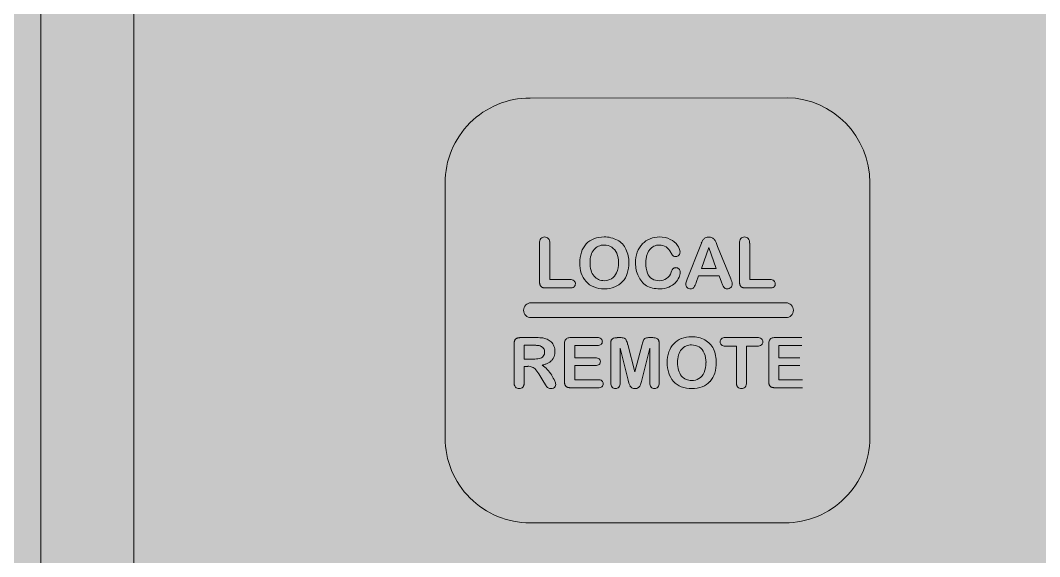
# Model space of a CAD drawing. Header units: millimetres. Extents: x 6914 to 9858, y -2771 to -210.
# Drawn here: x 9281.87 to 9305.87, y -962.66 to -950.04 of the extents above; entities that cross this region are included whole.
import ezdxf

# ---------------------------------------------------------------- set-up
doc = ezdxf.new("R2010")
doc.units = ezdxf.units.MM
doc.layers.get('0').update_dxf_attribs({"lineweight": 9})
doc.layers.add('APPAREILLAGE', color=7, linetype='Continuous')
doc.layers.add('тонкая', color=7, linetype='Continuous', lineweight=13)
doc.layers.add('Штриховка шкафов', color=7, linetype='Continuous', lineweight=9)

# ---------------------------------------------------------------- blocks, each defined once
blk = doc.blocks.new('Из_буфера7504')
at = {"layer": 'Штриховка шкафов', "true_color": 0xc5c7c4}
blk.add_hatch(color=9, dxfattribs=at).paths.add_polyline_path([(-300, 2000), (300, 2000), (300, 0), (-300, 0)])
blk = doc.blocks.new('TJWRTRT')
at = {"layer": 'APPAREILLAGE'}
h = blk.add_hatch(color=104, dxfattribs=at)
h.paths.add_polyline_path([(-33.295, 0), (33.295, 0, -0.414214), (39.295, -6), (39.295, -118.605, -0.414214), (33.295, -124.605), (-33.295, -124.605, -0.414214), (-39.295, -118.605), (-39.295, -6, -0.414214)])
h.paths.add_polyline_path([(-32.1, -122.353, -0.414214), (-37.1, -117.353), (-37.1, -7.253, -0.414214), (-32.1, -2.253), (32.1, -2.253, -0.414214), (37.1, -7.253), (37.1, -117.353, -0.414214), (32.1, -122.353)], flags=16)
at = {"layer": 'тонкая', "ltscale": 100}
h = blk.add_hatch(color=252, dxfattribs=at)
h.paths.add_polyline_path([(-29.95, -54.553, 0.414214), (-28.35, -56.153), (28.35, -56.153, 0.414214), (29.95, -54.553), (29.95, -17.053, 0.414214), (28.35, -15.453), (-28.35, -15.453, 0.414214), (-29.95, -17.053)])
h.paths.add_polyline_path([(-28.35, -15.453), (28.35, -15.453, -0.414214), (29.95, -17.053), (29.95, -54.553, -0.414214), (28.35, -56.153), (-28.35, -56.153, -0.414214), (-29.95, -54.553), (-29.95, -17.053, -0.414214)])
h.paths.add_polyline_path([(-28.35, -15.453), (28.35, -15.453, -0.414214), (29.95, -17.053), (29.95, -54.553, -0.414214), (28.35, -56.153), (-28.35, -56.153, -0.414214), (-29.95, -54.553), (-29.95, -17.053, -0.414214)])
edge = h.paths.add_edge_path()
edge.add_line((27.775, -77.599), (21.725, -77.607))
edge.add_arc((21.725, -79.607), 2, 90, 180)
edge.add_line((19.725, -79.607), (19.725, -85.608))
edge.add_arc((21.725, -85.608), 2, 180, 270)
edge.add_line((21.725, -87.608), (27.725, -87.608))
edge.add_arc((27.725, -85.608), 2, 270, 360)
edge.add_line((29.725, -85.608), (29.725, -79.598))
edge.add_arc((27.725, -79.598), 2, 0, 88.573)
edge.add_line((27.775, -77.599), (27.775, -77.599))
edge = h.paths.add_edge_path()
edge.add_line((27.775, -91.599), (21.725, -91.607))
edge.add_arc((21.725, -93.607), 2, 90, 180)
edge.add_line((19.725, -93.607), (19.725, -99.608))
edge.add_arc((21.725, -99.608), 2, 180, 270)
edge.add_line((21.725, -101.608), (27.725, -101.608))
edge.add_arc((27.725, -99.608), 2, 270, 360)
edge.add_line((29.725, -99.608), (29.725, -93.598))
edge.add_arc((27.725, -93.598), 2, 0, 88.573)
edge.add_line((27.775, -91.599), (27.775, -91.599))
edge = h.paths.add_edge_path()
edge.add_line((27.8, -105.594), (21.75, -105.603))
edge.add_arc((21.75, -107.603), 2, 90, 180)
edge.add_line((19.75, -107.603), (19.75, -113.603))
edge.add_arc((21.75, -113.603), 2, 180, 270)
edge.add_line((21.75, -115.603), (27.75, -115.603))
edge.add_arc((27.75, -113.603), 2, 270, 360)
edge.add_line((29.75, -113.603), (29.75, -107.594))
edge.add_arc((27.75, -107.594), 2, 0, 88.573)
edge.add_line((27.8, -105.594), (27.8, -105.594))
edge = h.paths.add_edge_path()
edge.add_line((-21.725, -105.599), (-27.775, -105.607))
edge.add_arc((-27.775, -107.607), 2, 90, 180)
edge.add_line((-29.775, -107.607), (-29.775, -113.608))
edge.add_arc((-27.775, -113.608), 2, 180, 270)
edge.add_line((-27.775, -115.608), (-21.775, -115.608))
edge.add_arc((-21.775, -113.608), 2, 270, 360)
edge.add_line((-19.775, -113.608), (-19.775, -107.598))
edge.add_arc((-21.775, -107.598), 2, 0, 88.573)
edge.add_line((-21.725, -105.599), (-21.725, -105.599))
edge = h.paths.add_edge_path()
edge.add_line((-21.725, -91.599), (-27.775, -91.607))
edge.add_arc((-27.775, -93.607), 2, 90, 180)
edge.add_line((-29.775, -93.607), (-29.775, -99.608))
edge.add_arc((-27.775, -99.608), 2, 180, 270)
edge.add_line((-27.775, -101.608), (-21.775, -101.608))
edge.add_arc((-21.775, -99.608), 2, 270, 360)
edge.add_line((-19.775, -99.608), (-19.775, -93.598))
edge.add_arc((-21.775, -93.598), 2, 0, 88.573)
edge.add_line((-21.725, -91.599), (-21.725, -91.599))
edge = h.paths.add_edge_path()
edge.add_line((-5.225, -63.599), (-11.275, -63.607))
edge.add_arc((-11.275, -65.607), 2, 90, 180)
edge.add_line((-13.275, -65.607), (-13.275, -71.608))
edge.add_arc((-11.275, -71.608), 2, 180, 270)
edge.add_line((-11.275, -73.608), (-5.275, -73.608))
edge.add_arc((-5.275, -71.608), 2, 270, 360)
edge.add_line((-3.275, -71.608), (-3.275, -65.598))
edge.add_arc((-5.275, -65.598), 2, 0, 88.573)
edge.add_line((-5.225, -63.599), (-5.225, -63.599))
edge = h.paths.add_edge_path()
edge.add_line((-21.75, -77.599), (-27.8, -77.607))
edge.add_arc((-27.8, -79.607), 2, 90, 180)
edge.add_line((-29.8, -79.607), (-29.8, -85.608))
edge.add_arc((-27.8, -85.608), 2, 180, 270)
edge.add_line((-27.8, -87.608), (-21.8, -87.608))
edge.add_arc((-21.8, -85.608), 2, 270, 360)
edge.add_line((-19.8, -85.608), (-19.8, -79.598))
edge.add_arc((-21.8, -79.598), 2, 0, 88.573)
edge.add_line((-21.75, -77.599), (-21.75, -77.599))
edge = h.paths.add_edge_path()
edge.add_line((-21.725, -63.599), (-27.775, -63.607))
edge.add_arc((-27.775, -65.607), 2, 90, 180)
edge.add_line((-29.775, -65.607), (-29.775, -71.608))
edge.add_arc((-27.775, -71.608), 2, 180, 270)
edge.add_line((-27.775, -73.608), (-21.775, -73.608))
edge.add_arc((-21.775, -71.608), 2, 270, 360)
edge.add_line((-19.775, -71.608), (-19.775, -65.598))
edge.add_arc((-21.775, -65.598), 2, 0, 88.573)
edge.add_line((-21.725, -63.599), (-21.725, -63.599))
edge = h.paths.add_edge_path()
edge.add_line((27.775, -63.599), (21.725, -63.607))
edge.add_arc((21.725, -65.607), 2, 90, 180)
edge.add_line((19.725, -65.607), (19.725, -71.608))
edge.add_arc((21.725, -71.608), 2, 180, 270)
edge.add_line((21.725, -73.608), (27.725, -73.608))
edge.add_arc((27.725, -71.608), 2, 270, 360)
edge.add_line((29.725, -71.608), (29.725, -65.598))
edge.add_arc((27.725, -65.598), 2, 0, 88.573)
edge.add_line((27.775, -63.599), (27.775, -63.599))
edge = h.paths.add_edge_path()
edge.add_arc((-32.1, -7.253), 5, 90, 180, ccw=False)
edge.add_line((-32.1, -2.253), (32.1, -2.253))
edge.add_arc((32.1, -7.253), 5, 0, 90, ccw=False)
edge.add_line((37.1, -7.253), (37.1, -117.353))
edge.add_arc((32.1, -117.353), 5, 270, 360, ccw=False)
edge.add_line((32.1, -122.353), (-32.1, -122.353))
edge.add_arc((-32.1, -117.353), 5, 180, 270, ccw=False)
edge.add_line((-37.1, -117.353), (-37.1, -7.253))
edge = h.paths.add_edge_path()
edge.add_arc((0, -96.603), 14.671, 0, 360)
edge = h.paths.add_edge_path()
edge.add_line((11.275, -63.599), (5.225, -63.607))
edge.add_arc((5.225, -65.607), 2, 90, 180)
edge.add_line((3.225, -65.607), (3.225, -71.608))
edge.add_arc((5.225, -71.608), 2, 180, 270)
edge.add_line((5.225, -73.608), (11.225, -73.608))
edge.add_arc((11.225, -71.608), 2, 270, 360)
edge.add_line((13.225, -71.608), (13.225, -65.598))
edge.add_arc((11.225, -65.598), 2, 0, 88.573)
edge.add_line((11.275, -63.599), (11.275, -63.599))
h = blk.add_hatch(color=251, dxfattribs=at)
edge = h.paths.add_edge_path()
edge.add_arc((0, -96.603), 5.56, 0, 360)
edge = h.paths.add_edge_path()
edge.add_arc((0, -96.603), 13.339, 0, 360)
edge = h.paths.add_edge_path()
edge.add_arc((0, -96.603), 6.661, 0, 360)
edge = h.paths.add_edge_path()
edge.add_line((-21.725, -91.599), (-27.775, -91.607))
edge.add_arc((-27.775, -93.607), 2, 90, 180)
edge.add_line((-29.775, -93.607), (-29.775, -99.608))
edge.add_arc((-27.775, -99.608), 2, 180, 270)
edge.add_line((-27.775, -101.608), (-21.775, -101.608))
edge.add_arc((-21.775, -99.608), 2, 270, 360)
edge.add_line((-19.775, -99.608), (-19.775, -93.598))
edge.add_arc((-21.775, -93.598), 2, 0, 88.573)
edge.add_line((-21.725, -91.599), (-21.725, -91.599))
edge = h.paths.add_edge_path()
edge.add_line((-21.75, -77.599), (-27.8, -77.607))
edge.add_arc((-27.8, -79.607), 2, 90, 180)
edge.add_line((-29.8, -79.607), (-29.8, -85.608))
edge.add_arc((-27.8, -85.608), 2, 180, 270)
edge.add_line((-27.8, -87.608), (-21.8, -87.608))
edge.add_arc((-21.8, -85.608), 2, 270, 360)
edge.add_line((-19.8, -85.608), (-19.8, -79.598))
edge.add_arc((-21.8, -79.598), 2, 0, 88.573)
edge.add_line((-21.75, -77.599), (-21.75, -77.599))
edge = h.paths.add_edge_path()
edge.add_arc((24.75, -96.603), 3, 0, 360)
edge = h.paths.add_edge_path()
edge.add_line((27.775, -91.599), (21.725, -91.607))
edge.add_arc((21.725, -93.607), 2, 90, 180)
edge.add_line((19.725, -93.607), (19.725, -99.608))
edge.add_arc((21.725, -99.608), 2, 180, 270)
edge.add_line((21.725, -101.608), (27.725, -101.608))
edge.add_arc((27.725, -99.608), 2, 270, 360)
edge.add_line((29.725, -99.608), (29.725, -93.598))
edge.add_arc((27.725, -93.598), 2, 0, 88.573)
edge.add_line((27.775, -91.599), (27.775, -91.599))
edge = h.paths.add_edge_path()
edge.add_line((27.775, -77.599), (21.725, -77.607))
edge.add_arc((21.725, -79.607), 2, 90, 180)
edge.add_line((19.725, -79.607), (19.725, -85.608))
edge.add_arc((21.725, -85.608), 2, 180, 270)
edge.add_line((21.725, -87.608), (27.725, -87.608))
edge.add_arc((27.725, -85.608), 2, 270, 360)
edge.add_line((29.725, -85.608), (29.725, -79.598))
edge.add_arc((27.725, -79.598), 2, 0, 88.573)
edge.add_line((27.775, -77.599), (27.775, -77.599))
edge = h.paths.add_edge_path()
edge.add_line((-21.725, -63.599), (-27.775, -63.607))
edge.add_arc((-27.775, -65.607), 2, 90, 180)
edge.add_line((-29.775, -65.607), (-29.775, -71.608))
edge.add_arc((-27.775, -71.608), 2, 180, 270)
edge.add_line((-27.775, -73.608), (-21.775, -73.608))
edge.add_arc((-21.775, -71.608), 2, 270, 360)
edge.add_line((-19.775, -71.608), (-19.775, -65.598))
edge.add_arc((-21.775, -65.598), 2, 0, 88.573)
edge.add_line((-21.725, -63.599), (-21.725, -63.599))
edge = h.paths.add_edge_path()
edge.add_line((27.775, -63.599), (21.725, -63.607))
edge.add_arc((21.725, -65.607), 2, 90, 180)
edge.add_line((19.725, -65.607), (19.725, -71.608))
edge.add_arc((21.725, -71.608), 2, 180, 270)
edge.add_line((21.725, -73.608), (27.725, -73.608))
edge.add_arc((27.725, -71.608), 2, 270, 360)
edge.add_line((29.725, -71.608), (29.725, -65.598))
edge.add_arc((27.725, -65.598), 2, 0, 88.573)
edge.add_line((27.775, -63.599), (27.775, -63.599))
edge = h.paths.add_edge_path()
edge.add_line((11.275, -63.599), (5.225, -63.607))
edge.add_arc((5.225, -65.607), 2, 90, 180)
edge.add_line((3.225, -65.607), (3.225, -71.608))
edge.add_arc((5.225, -71.608), 2, 180, 270)
edge.add_line((5.225, -73.608), (11.225, -73.608))
edge.add_arc((11.225, -71.608), 2, 270, 360)
edge.add_line((13.225, -71.608), (13.225, -65.598))
edge.add_arc((11.225, -65.598), 2, 0, 88.573)
edge.add_line((11.275, -63.599), (11.275, -63.599))
edge = h.paths.add_edge_path()
edge.add_line((-5.225, -63.599), (-11.275, -63.607))
edge.add_arc((-11.275, -65.607), 2, 90, 180)
edge.add_line((-13.275, -65.607), (-13.275, -71.608))
edge.add_arc((-11.275, -71.608), 2, 180, 270)
edge.add_line((-11.275, -73.608), (-5.275, -73.608))
edge.add_arc((-5.275, -71.608), 2, 270, 360)
edge.add_line((-3.275, -71.608), (-3.275, -65.598))
edge.add_arc((-5.275, -65.598), 2, 0, 88.573)
edge.add_line((-5.225, -63.599), (-5.225, -63.599))
at = {"layer": 'тонкая', "color": 7, "true_color": 0xffffff}
for p, q in [((-23.395, -95.01), (-23.358, -95.101)), ((-27.55, -95.932), (-27.55, -95.023)), ((-27.311, -95.023), (-27.311, -95.882)), ((-25.003, -95.248), (-25.011, -95.268)), ((-24.993, -95.23), (-25.003, -95.248)), ((-24.984, -95.212), (-24.993, -95.23)), ((-24.973, -95.196), (-24.984, -95.212)), ((-24.961, -95.18), (-24.973, -95.196)), ((-24.074, -95.869), (-23.772, -95.103)), ((-23.772, -95.103), (-23.742, -95.024)), ((-23.568, -95.13), (-23.742, -95.617)), ((-23.39, -95.617), (-23.568, -95.13)), ((-23.358, -95.101), (-23.05, -95.863)), ((-22.843, -95.932), (-22.843, -95.023)), ((-22.604, -95.023), (-22.604, -95.882)), ((-25.048, -95.473), (-25.049, -95.498)), ((-25.047, -95.448), (-25.048, -95.473)), ((-25.045, -95.423), (-25.047, -95.448)), ((-25.043, -95.399), (-25.045, -95.423)), ((-25.04, -95.375), (-25.043, -95.399)), ((-25.036, -95.353), (-25.04, -95.375)), ((-25.031, -95.33), (-25.036, -95.353)), ((-25.025, -95.309), (-25.031, -95.33)), ((-25.018, -95.288), (-25.025, -95.309)), ((-25.011, -95.268), (-25.018, -95.288)), ((-23.742, -95.617), (-23.39, -95.617)), ((-27.55, -95.941), (-27.55, -95.932)), ((-27.55, -95.949), (-27.55, -95.941)), ((-27.549, -95.958), (-27.55, -95.949)), ((-27.548, -95.967), (-27.549, -95.958)), ((-27.547, -95.975), (-27.548, -95.967)), ((-27.545, -95.983), (-27.547, -95.975)), ((-27.311, -95.882), (-26.826, -95.882)), ((-24.101, -95.941), (-24.074, -95.869)), ((-23.805, -95.797), (-23.861, -95.948)), ((-23.325, -95.797), (-23.805, -95.797)), ((-23.269, -95.945), (-23.325, -95.797)), ((-23.243, -96.008), (-23.269, -95.945)), ((-22.843, -95.941), (-22.843, -95.932)), ((-22.843, -95.949), (-22.843, -95.941)), ((-22.842, -95.958), (-22.843, -95.949)), ((-22.841, -95.967), (-22.842, -95.958)), ((-22.84, -95.975), (-22.841, -95.967)), ((-22.839, -95.983), (-22.84, -95.975)), ((-22.604, -95.882), (-22.12, -95.882)), ((-27.544, -95.991), (-27.545, -95.983)), ((-27.541, -95.999), (-27.544, -95.991)), ((-27.539, -96.006), (-27.541, -95.999)), ((-27.536, -96.014), (-27.539, -96.006)), ((-27.533, -96.02), (-27.536, -96.014)), ((-27.529, -96.027), (-27.533, -96.02)), ((-27.525, -96.033), (-27.529, -96.027)), ((-27.521, -96.039), (-27.525, -96.033)), ((-27.516, -96.044), (-27.521, -96.039)), ((-27.511, -96.049), (-27.516, -96.044)), ((-27.505, -96.053), (-27.511, -96.049)), ((-27.499, -96.057), (-27.505, -96.053)), ((-27.493, -96.061), (-27.499, -96.057)), ((-27.486, -96.064), (-27.493, -96.061)), ((-27.479, -96.067), (-27.486, -96.064)), ((-27.471, -96.07), (-27.479, -96.067)), ((-27.463, -96.072), (-27.471, -96.07)), ((-27.455, -96.074), (-27.463, -96.072)), ((-27.447, -96.075), (-27.455, -96.074)), ((-27.439, -96.076), (-27.447, -96.075)), ((-27.43, -96.077), (-27.439, -96.076)), ((-27.421, -96.078), (-27.43, -96.077)), ((-27.413, -96.078), (-27.421, -96.078)), ((-27.404, -96.078), (-27.413, -96.078)), ((-26.826, -96.078), (-27.404, -96.078)), ((-22.837, -95.991), (-22.839, -95.983)), ((-22.835, -95.999), (-22.837, -95.991)), ((-22.832, -96.006), (-22.835, -95.999)), ((-22.829, -96.014), (-22.832, -96.006)), ((-22.826, -96.02), (-22.829, -96.014)), ((-22.823, -96.027), (-22.826, -96.02)), ((-22.819, -96.033), (-22.823, -96.027)), ((-22.814, -96.039), (-22.819, -96.033)), ((-22.81, -96.044), (-22.814, -96.039)), ((-22.805, -96.049), (-22.81, -96.044)), ((-22.799, -96.053), (-22.805, -96.049)), ((-22.793, -96.057), (-22.799, -96.053)), ((-22.786, -96.061), (-22.793, -96.057)), ((-22.779, -96.064), (-22.786, -96.061)), ((-22.772, -96.067), (-22.779, -96.064)), ((-22.764, -96.07), (-22.772, -96.067)), ((-22.757, -96.072), (-22.764, -96.07)), ((-22.749, -96.074), (-22.757, -96.072)), ((-22.741, -96.075), (-22.749, -96.074)), ((-22.732, -96.076), (-22.741, -96.075)), ((-22.724, -96.077), (-22.732, -96.076)), ((-22.715, -96.078), (-22.724, -96.077)), ((-22.706, -96.078), (-22.715, -96.078)), ((-22.697, -96.078), (-22.706, -96.078)), ((-22.12, -96.078), (-22.697, -96.078)), ((-27.75, -96.428), (-21.75, -96.428)), ((-21.75, -96.778), (-27.75, -96.778)), ((-28.15, -97.377), (-28.149, -97.369)), ((-28.15, -97.386), (-28.15, -97.377)), ((-28.15, -97.395), (-28.15, -97.386)), ((-28.15, -98.303), (-28.15, -97.395)), ((-28.149, -97.369), (-28.148, -97.36)), ((-28.148, -97.36), (-28.147, -97.352)), ((-28.147, -97.352), (-28.145, -97.344)), ((-28.145, -97.344), (-28.144, -97.336)), ((-28.144, -97.336), (-28.141, -97.328)), ((-28.141, -97.328), (-28.139, -97.321)), ((-28.139, -97.321), (-28.136, -97.313)), ((-28.136, -97.313), (-28.133, -97.307)), ((-28.133, -97.307), (-28.129, -97.3)), ((-28.129, -97.3), (-28.125, -97.294)), ((-28.125, -97.294), (-28.12, -97.288)), ((-28.12, -97.288), (-28.115, -97.283)), ((-28.115, -97.283), (-28.11, -97.278)), ((-28.11, -97.278), (-28.105, -97.274)), ((-28.105, -97.274), (-28.098, -97.27)), ((-28.098, -97.27), (-28.092, -97.266)), ((-28.092, -97.266), (-28.085, -97.263)), ((-28.085, -97.263), (-28.078, -97.26)), ((-28.078, -97.26), (-28.071, -97.257)), ((-28.071, -97.257), (-28.063, -97.255)), ((-28.063, -97.255), (-28.055, -97.253)), ((-28.055, -97.253), (-28.047, -97.252)), ((-28.047, -97.252), (-28.038, -97.25)), ((-28.038, -97.25), (-28.03, -97.25)), ((-28.03, -97.25), (-28.021, -97.249)), ((-28.021, -97.249), (-28.012, -97.248)), ((-28.012, -97.248), (-28.004, -97.248)), ((-28.004, -97.248), (-27.615, -97.248)), ((-26.963, -98.282), (-26.963, -97.395)), ((-26.816, -97.248), (-26.185, -97.248)), ((-25.874, -97.371), (-25.873, -97.362)), ((-25.874, -97.38), (-25.874, -97.371)), ((-25.874, -98.313), (-25.874, -97.38)), ((-25.873, -97.354), (-25.872, -97.345)), ((-25.873, -97.362), (-25.873, -97.354)), ((-25.872, -97.345), (-25.87, -97.337)), ((-25.87, -97.337), (-25.869, -97.329)), ((-25.869, -97.329), (-25.866, -97.322)), ((-25.866, -97.322), (-25.864, -97.315)), ((-25.864, -97.315), (-25.861, -97.308)), ((-25.861, -97.308), (-25.858, -97.301)), ((-25.858, -97.301), (-25.854, -97.295)), ((-25.854, -97.295), (-25.85, -97.29)), ((-25.85, -97.29), (-25.845, -97.284)), ((-25.845, -97.284), (-25.839, -97.28)), ((-25.839, -97.28), (-25.834, -97.276)), ((-25.725, -97.248), (-25.651, -97.248)), ((-25.476, -97.406), (-25.305, -98.052)), ((-25.305, -98.052), (-25.134, -97.406)), ((-24.959, -97.248), (-24.885, -97.248)), ((-24.776, -97.276), (-24.771, -97.28)), ((-24.771, -97.28), (-24.766, -97.285)), ((-24.766, -97.285), (-24.761, -97.29)), ((-24.761, -97.29), (-24.756, -97.295)), ((-24.756, -97.295), (-24.753, -97.301)), ((-24.753, -97.301), (-24.749, -97.308)), ((-24.749, -97.308), (-24.746, -97.315)), ((-24.746, -97.315), (-24.744, -97.322)), ((-24.744, -97.322), (-24.741, -97.33)), ((-24.741, -97.33), (-24.74, -97.337)), ((-24.74, -97.337), (-24.738, -97.345)), ((-24.738, -97.345), (-24.737, -97.354)), ((-24.737, -97.354), (-24.736, -97.362)), ((-24.736, -97.362), (-24.736, -97.371)), ((-24.736, -97.371), (-24.736, -97.38)), ((-24.736, -97.38), (-24.736, -98.313)), ((-23.179, -97.248), (-22.419, -97.248)), ((-22.155, -98.282), (-22.155, -97.395)), ((-22.008, -97.248), (-21.377, -97.248)), ((-27.911, -97.428), (-27.911, -97.752)), ((-27.69, -97.428), (-27.911, -97.428)), ((-27.672, -97.428), (-27.69, -97.428)), ((-27.655, -97.428), (-27.672, -97.428)), ((-27.637, -97.429), (-27.655, -97.428)), ((-27.62, -97.43), (-27.637, -97.429)), ((-27.604, -97.431), (-27.62, -97.43)), ((-27.588, -97.432), (-27.604, -97.431)), ((-27.573, -97.434), (-27.588, -97.432)), ((-27.559, -97.437), (-27.573, -97.434)), ((-27.547, -97.439), (-27.559, -97.437)), ((-27.535, -97.443), (-27.547, -97.439)), ((-27.526, -97.446), (-27.535, -97.443)), ((-27.197, -97.652), (-27.2, -97.667)), ((-27.194, -97.637), (-27.197, -97.652)), ((-27.192, -97.621), (-27.194, -97.637)), ((-27.19, -97.605), (-27.192, -97.621)), ((-27.189, -97.589), (-27.19, -97.605)), ((-27.189, -97.573), (-27.189, -97.589)), ((-26.185, -97.433), (-26.724, -97.433)), ((-26.724, -97.433), (-26.724, -97.722)), ((-25.465, -98.25), (-25.654, -97.499)), ((-25.654, -97.499), (-25.654, -98.313)), ((-24.956, -97.499), (-25.145, -98.25)), ((-24.956, -98.313), (-24.956, -97.499)), ((-22.918, -97.446), (-23.179, -97.446)), ((-22.918, -98.303), (-22.918, -97.446)), ((-22.419, -97.446), (-22.68, -97.446)), ((-22.68, -97.446), (-22.68, -98.303)), ((-21.377, -97.433), (-21.916, -97.433)), ((-21.916, -97.433), (-21.916, -97.722)), ((-27.911, -97.752), (-27.697, -97.752)), ((-27.471, -97.891), (-27.489, -97.895)), ((-27.453, -97.887), (-27.471, -97.891)), ((-27.436, -97.882), (-27.453, -97.887)), ((-27.419, -97.876), (-27.436, -97.882)), ((-27.402, -97.871), (-27.419, -97.876)), ((-27.386, -97.864), (-27.402, -97.871)), ((-27.37, -97.857), (-27.386, -97.864)), ((-27.355, -97.85), (-27.37, -97.857)), ((-27.34, -97.842), (-27.355, -97.85)), ((-27.326, -97.834), (-27.34, -97.842)), ((-27.312, -97.825), (-27.326, -97.834)), ((-27.299, -97.815), (-27.312, -97.825)), ((-27.287, -97.805), (-27.299, -97.815)), ((-27.275, -97.795), (-27.287, -97.805)), ((-27.264, -97.784), (-27.275, -97.795)), ((-27.254, -97.773), (-27.264, -97.784)), ((-27.245, -97.761), (-27.254, -97.773)), ((-27.236, -97.749), (-27.245, -97.761)), ((-27.228, -97.736), (-27.236, -97.749)), ((-27.221, -97.723), (-27.228, -97.736)), ((-27.215, -97.71), (-27.221, -97.723)), ((-27.209, -97.696), (-27.215, -97.71)), ((-27.204, -97.681), (-27.209, -97.696)), ((-27.2, -97.667), (-27.204, -97.681)), ((-26.724, -97.722), (-26.228, -97.722)), ((-21.916, -97.722), (-21.42, -97.722)), ((-27.827, -97.924), (-27.911, -97.924)), ((-27.911, -97.924), (-27.911, -98.303)), ((-27.451, -98.296), (-27.547, -98.137)), ((-26.228, -97.903), (-26.724, -97.903)), ((-26.724, -97.903), (-26.724, -98.238)), ((-21.42, -97.903), (-21.916, -97.903)), ((-21.916, -97.903), (-21.916, -98.238)), ((-27.922, -98.375), (-27.925, -98.382)), ((-27.919, -98.368), (-27.922, -98.375)), ((-27.917, -98.361), (-27.919, -98.368)), ((-27.916, -98.353), (-27.917, -98.361)), ((-27.914, -98.345), (-27.916, -98.353)), ((-27.913, -98.337), (-27.914, -98.345)), ((-27.912, -98.328), (-27.913, -98.337)), ((-27.911, -98.32), (-27.912, -98.328)), ((-27.911, -98.303), (-27.911, -98.311)), ((-27.911, -98.311), (-27.911, -98.32)), ((-27.398, -98.382), (-27.451, -98.296)), ((-26.963, -98.291), (-26.963, -98.282)), ((-26.962, -98.299), (-26.963, -98.291)), ((-26.962, -98.308), (-26.962, -98.299)), ((-26.961, -98.317), (-26.962, -98.308)), ((-26.96, -98.325), (-26.961, -98.317)), ((-26.958, -98.333), (-26.96, -98.325)), ((-26.956, -98.341), (-26.958, -98.333)), ((-26.954, -98.349), (-26.956, -98.341)), ((-26.952, -98.356), (-26.954, -98.349)), ((-26.949, -98.364), (-26.952, -98.356)), ((-26.946, -98.37), (-26.949, -98.364)), ((-26.942, -98.377), (-26.946, -98.37)), ((-26.938, -98.383), (-26.942, -98.377)), ((-26.724, -98.238), (-26.167, -98.238)), ((-25.447, -98.322), (-25.465, -98.25)), ((-22.918, -98.311), (-22.918, -98.303)), ((-22.917, -98.32), (-22.918, -98.311)), ((-22.917, -98.328), (-22.917, -98.32)), ((-22.916, -98.336), (-22.917, -98.328)), ((-22.915, -98.344), (-22.916, -98.336)), ((-22.913, -98.352), (-22.915, -98.344)), ((-22.912, -98.36), (-22.913, -98.352)), ((-22.909, -98.368), (-22.912, -98.36)), ((-22.907, -98.375), (-22.909, -98.368)), ((-22.904, -98.382), (-22.907, -98.375)), ((-22.155, -98.291), (-22.155, -98.282)), ((-22.154, -98.299), (-22.155, -98.291)), ((-22.154, -98.308), (-22.154, -98.299)), ((-22.153, -98.317), (-22.154, -98.308)), ((-22.152, -98.325), (-22.153, -98.317)), ((-22.15, -98.333), (-22.152, -98.325)), ((-22.148, -98.341), (-22.15, -98.333)), ((-22.146, -98.349), (-22.148, -98.341)), ((-22.144, -98.356), (-22.146, -98.349)), ((-22.141, -98.364), (-22.144, -98.356)), ((-22.138, -98.37), (-22.141, -98.364)), ((-22.134, -98.377), (-22.138, -98.37)), ((-22.13, -98.383), (-22.134, -98.377)), ((-21.916, -98.238), (-21.359, -98.238)), ((-27.94, -98.407), (-27.944, -98.413)), ((-27.935, -98.402), (-27.94, -98.407)), ((-27.931, -98.396), (-27.935, -98.402)), ((-27.928, -98.389), (-27.931, -98.396)), ((-27.925, -98.382), (-27.928, -98.389)), ((-26.934, -98.389), (-26.938, -98.383)), ((-26.929, -98.394), (-26.934, -98.389)), ((-26.924, -98.399), (-26.929, -98.394)), ((-26.918, -98.403), (-26.924, -98.399)), ((-26.912, -98.407), (-26.918, -98.403)), ((-26.906, -98.411), (-26.912, -98.407)), ((-26.899, -98.414), (-26.906, -98.411)), ((-26.892, -98.417), (-26.899, -98.414)), ((-26.884, -98.42), (-26.892, -98.417)), ((-26.876, -98.422), (-26.884, -98.42)), ((-26.868, -98.424), (-26.876, -98.422)), ((-26.86, -98.425), (-26.868, -98.424)), ((-26.852, -98.426), (-26.86, -98.425)), ((-26.843, -98.427), (-26.852, -98.426)), ((-26.834, -98.428), (-26.843, -98.427)), ((-26.825, -98.428), (-26.834, -98.428)), ((-26.816, -98.428), (-26.825, -98.428)), ((-26.167, -98.428), (-26.816, -98.428)), ((-22.901, -98.389), (-22.904, -98.382)), ((-22.898, -98.395), (-22.901, -98.389)), ((-22.894, -98.401), (-22.898, -98.395)), ((-22.889, -98.407), (-22.894, -98.401)), ((-22.885, -98.412), (-22.889, -98.407)), ((-22.126, -98.389), (-22.13, -98.383)), ((-22.121, -98.394), (-22.126, -98.389)), ((-22.116, -98.399), (-22.121, -98.394)), ((-22.11, -98.403), (-22.116, -98.399)), ((-22.104, -98.407), (-22.11, -98.403)), ((-22.098, -98.411), (-22.104, -98.407)), ((-22.091, -98.414), (-22.098, -98.411)), ((-22.083, -98.417), (-22.091, -98.414)), ((-22.076, -98.42), (-22.083, -98.417)), ((-22.068, -98.422), (-22.076, -98.42)), ((-22.06, -98.424), (-22.068, -98.422)), ((-22.052, -98.425), (-22.06, -98.424)), ((-22.044, -98.426), (-22.052, -98.425)), ((-22.035, -98.427), (-22.044, -98.426)), ((-22.026, -98.428), (-22.035, -98.427)), ((-22.017, -98.428), (-22.026, -98.428)), ((-22.008, -98.428), (-22.017, -98.428)), ((-21.359, -98.428), (-22.008, -98.428))]:
    blk.add_line(p, q, dxfattribs=at)
at = {"layer": 'тонкая', "ltscale": 100}
for points in [[(33.295, -124.605), (-33.295, -124.605, -0.414214), (-39.295, -118.605), (-39.295, -6, -0.414214), (-33.295, 0), (33.295, 0, -0.414214), (39.295, -6), (39.295, -118.605, -0.414214)], [(-37.1, -7.253, -0.414214), (-32.1, -2.253), (32.1, -2.253, -0.414214), (37.1, -7.253), (37.1, -117.353, -0.414214), (32.1, -122.353), (-32.1, -122.353, -0.414214), (-37.1, -117.353)], [(-37.1, -7.253, -0.414214), (-32.1, -2.253), (32.1, -2.253, -0.414214), (37.1, -7.253), (37.1, -117.353, -0.414214), (32.1, -122.353), (-32.1, -122.353, -0.414214), (-37.1, -117.353)]]:
    blk.add_lwpolyline(points, format="xyb", close=True, dxfattribs=at)
blk.add_lwpolyline([(-21.725, -91.599), (-27.775, -91.607, 0.414214), (-29.775, -93.607), (-29.775, -99.608, 0.414214), (-27.775, -101.608), (-21.775, -101.608, 0.414214), (-19.775, -99.608), (-19.775, -93.598, 0.406937), (-21.725, -91.599), (-21.725, -91.599)], format="xyb", dxfattribs=at)
at = {"layer": 'тонкая', "color": 7, "true_color": 0xffffff}
for centre, radius, start, end in [((-27.391, -95.011), 0.16, 142.6903, 184.3008), ((-27.436, -94.99), 0.111, 88.01, 137.6097), ((-27.428, -94.993), 0.114, 43.0617, 91.6986), ((-27.466, -95.012), 0.156, 355.8665, 38.6963), ((-26.095, -95.379), 0.491, 111.1228, 136.6945), ((-26.04, -95.528), 0.65, 89.1529, 110.8849), ((-26.014, -95.506), 0.628, 61.6966, 91.5449), ((-25.953, -95.376), 0.485, 25.8664, 60.7709), ((-24.756, -95.404), 0.521, 111.8319, 136.0589), ((-24.73, -95.467), 0.589, 89.7837, 111.818), ((-24.719, -95.43), 0.552, 63.5752, 90.9457), ((-24.674, -95.354), 0.464, 36.6368, 64.339), ((-23.354, -95.171), 0.415, 147.3116, 159.2642), ((-23.573, -95.034), 0.156, 119.0195, 145.9532), ((-23.571, -95.044), 0.165, 88.2083, 118.0246), ((-23.561, -95.044), 0.165, 61.9755, 91.7916), ((-23.562, -95.039), 0.162, 35.103, 60.8531), ((-23.729, -95.15), 0.363, 22.655, 34.2183), ((-22.684, -95.011), 0.16, 142.6903, 184.3008), ((-22.729, -94.99), 0.111, 88.01, 137.6094), ((-22.722, -94.993), 0.114, 43.0617, 91.6986), ((-22.76, -95.012), 0.156, 355.8665, 38.6965), ((-25.83, -95.477), 0.774, 161.8131, 180.5834), ((-26.061, -95.401), 0.531, 137.4533, 161.8252), ((-25.97, -95.414), 0.383, 141.0004, 163.4603), ((-26.046, -95.361), 0.29, 113.8223, 139.8577), ((-26.032, -95.396), 0.328, 89.7072, 113.5796), ((-26.026, -95.399), 0.33, 58.3579, 90.7813), ((-26.023, -95.381), 0.314, 22.4595, 57.0922), ((-26.172, -95.471), 0.723, 358.7177, 25.0019), ((-24.547, -95.479), 0.743, 160.8231, 180.8378), ((-24.743, -95.415), 0.538, 136.1283, 160.4044), ((-24.735, -95.353), 0.285, 88.3417, 142.6671), ((-24.718, -95.337), 0.269, 56.9137, 91.8238), ((-24.791, -95.407), 0.368, 26.4826, 53.3708), ((-24.184, -95.108), 0.309, 205.9167, 222.7747), ((-24.522, -95.251), 0.28, 3.1229, 38.2679), ((-24.347, -95.236), 0.104, 316.2491, 0.1482), ((-25.812, -95.493), 0.793, 179.4242, 197.5624), ((-25.767, -95.476), 0.595, 163.3252, 180.8465), ((-25.752, -95.494), 0.611, 179.1265, 196.4207), ((-26.237, -95.502), 0.546, 336.3278, 1.7348), ((-26.245, -95.474), 0.555, 358.813, 22.5617), ((-26.242, -95.495), 0.793, 342.3591, 0.5912), ((-24.507, -95.498), 0.784, 179.419, 191.6133), ((-24.455, -95.516), 0.594, 178.2739, 200.8462), ((-24.348, -95.241), 0.0987, 231.0012, 274.1386), ((-24.341, -95.247), 0.0925, 269.632, 318.6591), ((-26.049, -95.568), 0.544, 197.5379, 221.4264), ((-25.976, -95.562), 0.376, 196.2247, 219.6891), ((-26.027, -95.594), 0.317, 301.9602, 336.3071), ((-25.995, -95.572), 0.535, 318.141, 342.246), ((-24.629, -95.52), 0.659, 191.8412, 205.3886), ((-24.74, -95.623), 0.29, 201.0999, 236.2047), ((-24.742, -95.616), 0.303, 306.8811, 342.4585), ((-24.195, -95.791), 0.272, 144.0163, 161.9505), ((-24.35, -95.689), 0.0873, 85.4434, 138.8484), ((-24.343, -95.704), 0.103, 44.9152, 90.0608), ((-24.338, -95.704), 0.0993, 359.0873, 46.5423), ((-24.555, -95.697), 0.317, 335.5974, 358.4685), ((-26.819, -96.009), 0.128, 50.8784, 93.4849), ((-26.798, -95.98), 0.0917, 359.1647, 49.0424), ((-26.097, -95.601), 0.486, 222.3226, 248.7364), ((-26.037, -95.608), 0.3, 220.3282, 245.932), ((-26.031, -95.584), 0.324, 246.6438, 270.6019), ((-26.025, -95.585), 0.323, 269.5993, 300.911), ((-25.957, -95.603), 0.486, 291.5185, 317.7881), ((-24.699, -95.551), 0.583, 205.5891, 220.1071), ((-24.793, -95.636), 0.457, 219.5976, 238.6566), ((-24.743, -95.607), 0.302, 238.4272, 271.5107), ((-24.726, -95.615), 0.294, 268.2935, 304.2267), ((-24.673, -95.646), 0.445, 292.0635, 315.8178), ((-24.668, -95.65), 0.438, 315.6667, 336.0825), ((-23.938, -95.991), 0.17, 162.604, 179.6745), ((-24.36, -95.785), 0.524, 327.3436, 341.85), ((-23.423, -96.038), 0.412, 6.8043, 25.1829), ((-22.112, -96.009), 0.128, 50.8784, 93.4849), ((-22.092, -95.98), 0.0917, 359.1647, 49.0424), ((-26.818, -95.945), 0.134, 266.3579, 307.0505), ((-26.797, -95.984), 0.0901, 311.1697, 1.7662), ((-26.035, -95.438), 0.66, 248.8362, 270.8152), ((-26.014, -95.44), 0.658, 269.0235, 290.9957), ((-24.793, -95.626), 0.465, 239.2578, 257.7607), ((-24.726, -95.31), 0.788, 257.8589, 270.2939), ((-24.712, -95.543), 0.556, 269.0261, 291.7757), ((-24.007, -95.99), 0.101, 180.5516, 228.7191), ((-23.994, -95.985), 0.114, 225.3388, 270.0106), ((-23.987, -96.008), 0.0903, 265.1117, 319.1636), ((-23.023, -95.922), 0.236, 201.5537, 216.42), ((-23.136, -95.998), 0.0998, 219.5489, 244.4856), ((-23.132, -95.988), 0.111, 245.0646, 270.88), ((-23.13, -95.984), 0.114, 269.6872, 315.4165), ((-23.12, -95.986), 0.106, 312.0936, 358.3729), ((-22.111, -95.945), 0.134, 266.3583, 307.0509), ((-22.09, -95.984), 0.0901, 311.1701, 1.7662), ((-27.75, -96.603), 0.175, 90.0236, 179.9764), ((-21.75, -96.603), 0.175, 0.0235, 89.9764), ((-27.75, -96.603), 0.175, 180.0236, 269.9764), ((-21.75, -96.603), 0.175, 270.0236, 359.9765), ((-27.605, -98.369), 1.121, 83.4414, 90.4912), ((-27.519, -97.625), 0.371, 66.998, 83.509), ((-27.498, -97.569), 0.312, 44.58, 66.5083), ((-27.48, -97.551), 0.287, 20.4577, 44.6341), ((-26.761, -97.388), 0.202, 157.7408, 182.0272), ((-26.862, -97.35), 0.0938, 113.7022, 155.7118), ((-26.822, -97.457), 0.209, 88.595, 112.1116), ((-26.177, -97.371), 0.123, 52.044, 94.0576), ((-26.176, -97.31), 0.123, 265.506, 307.3911), ((-26.158, -97.338), 0.0858, 358.3816, 47.8462), ((-26.161, -97.343), 0.088, 312.7896, 1.9706), ((-25.734, -97.446), 0.197, 87.5309, 120.5277), ((-25.638, -97.533), 0.285, 73.0527, 92.6974), ((-25.585, -97.337), 0.0825, 23.7508, 68.3326), ((-26.23, -97.593), 0.776, 13.9238, 21.8598), ((-24.442, -97.573), 0.711, 157.776, 166.4404), ((-25.026, -97.336), 0.0812, 112.0293, 156.9191), ((-24.973, -97.536), 0.288, 87.2445, 106.889), ((-24.877, -97.445), 0.197, 59.2037, 92.3104), ((-24.002, -97.751), 0.531, 137.4531, 161.8252), ((-24.036, -97.729), 0.491, 111.1227, 136.6945), ((-23.981, -97.878), 0.65, 89.1529, 110.885), ((-23.973, -97.746), 0.328, 89.7072, 113.5796), ((-23.954, -97.856), 0.628, 61.6966, 91.5449), ((-23.967, -97.749), 0.33, 58.3579, 90.7813), ((-23.893, -97.726), 0.485, 25.8664, 60.7708), ((-23.209, -97.343), 0.09, 131.2228, 182.9957), ((-23.207, -97.351), 0.0925, 177.5521, 227.2376), ((-23.189, -97.311), 0.135, 233.3461, 274.3869), ((-23.187, -97.385), 0.137, 86.3228, 126.5118), ((-22.409, -97.383), 0.135, 52.4979, 93.9636), ((-22.409, -97.308), 0.138, 266.079, 306.496), ((-22.389, -97.345), 0.0929, 358.567, 48.0736), ((-22.387, -97.351), 0.0907, 311.3295, 2.0804), ((-21.952, -97.388), 0.202, 157.7407, 182.0274), ((-22.054, -97.35), 0.0938, 113.7027, 155.7118), ((-22.013, -97.457), 0.209, 88.595, 112.1116), ((-27.582, -97.587), 0.152, 33.9613, 68.0638), ((-27.578, -97.596), 0.147, 321.7153, 3.0996), ((-27.585, -97.587), 0.154, 359.4502, 33.2753), ((-27.533, -97.574), 0.344, 0.1489, 20.8613), ((-23.771, -97.827), 0.774, 161.8131, 180.5834), ((-23.708, -97.826), 0.595, 163.3252, 180.8465), ((-23.911, -97.764), 0.382, 141.0003, 163.4605), ((-23.987, -97.711), 0.29, 113.8222, 139.8575), ((-23.964, -97.731), 0.314, 22.4596, 57.0921), ((-24.186, -97.824), 0.555, 358.813, 22.5618), ((-24.113, -97.821), 0.723, 358.7177, 25.0019), ((-27.686, -97.136), 0.616, 268.9673, 282.5292), ((-27.586, -97.573), 0.169, 281.7868, 317.2651), ((-27.71, -98.287), 0.45, 40.4485, 60.575), ((-26.22, -97.842), 0.119, 52.0724, 93.8018), ((-26.219, -97.787), 0.117, 265.3092, 308.5014), ((-26.204, -97.81), 0.0843, 358.4956, 47.5552), ((-26.207, -97.815), 0.0874, 314.0496, 2.1073), ((-23.753, -97.843), 0.793, 179.4243, 197.5624), ((-23.692, -97.844), 0.611, 179.1266, 196.4207), ((-24.178, -97.852), 0.546, 336.3278, 1.7349), ((-24.183, -97.845), 0.793, 342.3591, 0.5911), ((-27.819, -98.208), 0.285, 70.0064, 91.6208), ((-27.818, -98.152), 0.232, 39.8083, 65.5428), ((-28.352, -98.595), 0.926, 29.6785, 39.7477), ((-28.127, -98.66), 1.009, 31.3099, 41.2297), ((-28.122, -98.674), 1.012, 23.4826, 32.091), ((-23.99, -97.918), 0.544, 197.5378, 221.4263), ((-23.917, -97.912), 0.376, 196.2245, 219.6893), ((-23.968, -97.944), 0.317, 301.9602, 336.3073), ((-23.936, -97.922), 0.535, 318.141, 342.246), ((-27.987, -98.314), 0.164, 175.9219, 216.3047), ((-27.449, -98.396), 0.284, 8.6985, 26.1375), ((-27.256, -98.35), 0.0875, 325.5676, 358.1559), ((-26.159, -98.36), 0.122, 51.2688, 93.837), ((-26.143, -98.331), 0.0895, 357.9249, 47.5037), ((-26.142, -98.337), 0.0889, 312.338, 1.7539), ((-25.727, -98.325), 0.147, 175.3642, 217.9308), ((-25.804, -98.323), 0.15, 322.5025, 3.932), ((-25.179, -98.25), 0.277, 195.145, 209.058), ((-25.316, -98.307), 0.15, 310.8909, 340.0288), ((-26.432, -97.944), 1.323, 341.7403, 346.595), ((-24.808, -98.324), 0.148, 175.6078, 217.6669), ((-24.885, -98.323), 0.15, 322.5025, 3.932), ((-24.038, -97.951), 0.486, 222.3226, 248.7364), ((-23.978, -97.958), 0.3, 220.3282, 245.932), ((-23.972, -97.934), 0.324, 246.6438, 270.6019), ((-23.966, -97.935), 0.323, 269.5992, 300.911), ((-23.898, -97.953), 0.486, 291.5185, 317.7881), ((-22.837, -98.315), 0.158, 321.7476, 4.4195), ((-28.035, -98.337), 0.112, 221.8454, 272.7665), ((-28.027, -98.335), 0.114, 268.3361, 316.6977), ((-27.25, -98.283), 0.178, 213.662, 235.3977), ((-27.287, -98.331), 0.118, 237.0441, 271.9232), ((-27.282, -98.315), 0.133, 269.5265, 296.0116), ((-27.266, -98.347), 0.0979, 295.6291, 327.4469), ((-26.158, -98.307), 0.122, 265.7124, 308.1862), ((-25.767, -98.344), 0.104, 223.0167, 271.6035), ((-25.761, -98.346), 0.102, 267.979, 317.9979), ((-25.311, -98.32), 0.128, 210.0548, 239.2784), ((-25.308, -98.313), 0.135, 239.8563, 271.3642), ((-25.298, -98.321), 0.128, 267.0262, 308.8859), ((-24.85, -98.347), 0.101, 221.9464, 271.5931), ((-24.843, -98.345), 0.103, 267.7085, 317.8563), ((-23.976, -97.788), 0.66, 248.8363, 270.8152), ((-23.955, -97.79), 0.658, 269.0235, 290.9957), ((-22.801, -98.334), 0.114, 223.0617, 271.6986), ((-22.795, -98.337), 0.112, 268.4935, 317.2343)]:
    blk.add_arc(centre, radius, start, end, dxfattribs=at)

msp = doc.modelspace()

# ---------------------------------------------------------------- block references
for name, p in [('Из_буфера7504', (9321.235, -2360.256)), ('TJWRTRT', (9321.647, -860.256))]:
    msp.add_blockref(name, p)

doc.saveas('drawing.dxf')
